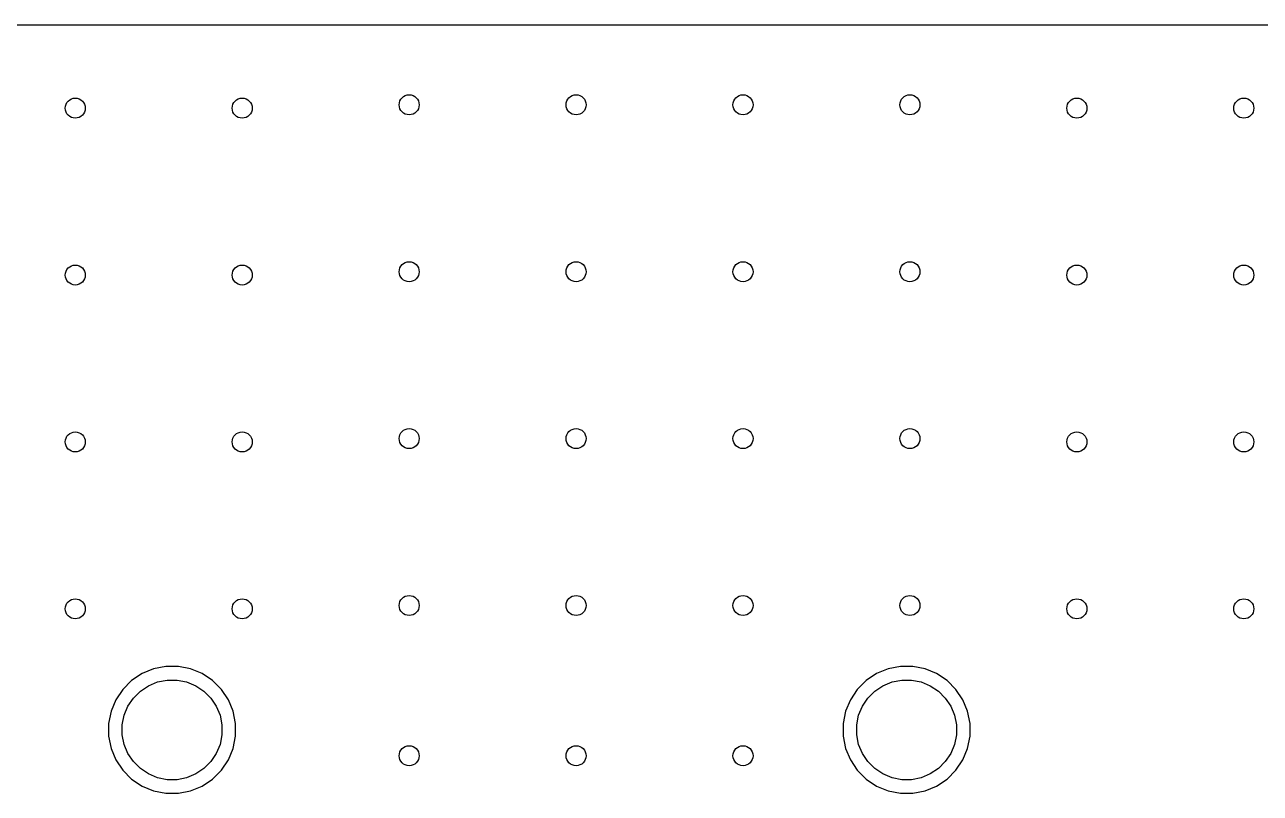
# Model space of a CAD drawing. Extents: x 2.65 to 6.49, y -4.64 to -1.62.
# Drawn here: x 4.301 to 5.029, y -2.077 to -1.624 of the extents above; entities that cross this region are included whole.
import ezdxf

# ---------------------------------------------------------------- set-up
doc = ezdxf.new("R2010")
doc.units = 0
doc.header["$MEASUREMENT"] = 0
doc.layers.add('BLACK', color=7, linetype='CONTINUOUS')

msp = doc.modelspace()

# ---------------------------------------------------------------- linework, layer by layer
at = {"layer": 'BLACK', "linetype": 'CONTINUOUS'}
for p, q in [((2.75764, -1.62404), (6.37621, -1.62404)), ((4.38411, -2.00244), (4.37688, -2.00388)), ((4.39148, -2.00244), (4.38411, -2.00244)), ((4.38411, -2.00244), (4.38411, -2.00244)), ((4.39871, -2.00388), (4.39148, -2.00244)), ((4.39148, -2.00244), (4.39148, -2.00244)), ((4.81718, -2.00244), (4.80995, -2.00388)), ((4.82455, -2.00244), (4.81718, -2.00244)), ((4.81718, -2.00244), (4.81718, -2.00244)), ((4.83178, -2.00388), (4.82455, -2.00244)), ((4.82455, -2.00244), (4.82455, -2.00244)), ((4.37007, -2.0067), (4.36394, -2.0108)), ((4.37688, -2.00388), (4.37007, -2.0067)), ((4.37007, -2.0067), (4.37007, -2.0067)), ((4.37688, -2.00388), (4.37688, -2.00388)), ((4.37922, -2.01161), (4.3849, -2.01048)), ((4.3849, -2.01048), (4.39069, -2.01048)), ((4.39069, -2.01048), (4.39637, -2.01161)), ((4.40552, -2.0067), (4.39871, -2.00388)), ((4.39871, -2.00388), (4.39871, -2.00388)), ((4.41165, -2.0108), (4.40552, -2.0067)), ((4.40552, -2.0067), (4.40552, -2.0067)), ((4.80314, -2.0067), (4.79701, -2.0108)), ((4.80995, -2.00388), (4.80314, -2.0067)), ((4.80314, -2.0067), (4.80314, -2.0067)), ((4.80995, -2.00388), (4.80995, -2.00388)), ((4.81229, -2.01161), (4.81797, -2.01048)), ((4.81797, -2.01048), (4.82376, -2.01048)), ((4.82376, -2.01048), (4.82944, -2.01161)), ((4.83859, -2.0067), (4.83178, -2.00388)), ((4.83178, -2.00388), (4.83178, -2.00388)), ((4.84472, -2.0108), (4.83859, -2.0067)), ((4.83859, -2.0067), (4.83859, -2.0067)), ((4.35873, -2.01601), (4.35463, -2.02214)), ((4.36394, -2.0108), (4.35873, -2.01601)), ((4.35873, -2.01601), (4.35873, -2.01601)), ((4.36394, -2.0108), (4.36394, -2.0108)), ((4.36497, -2.02113), (4.36906, -2.01704)), ((4.36906, -2.01704), (4.37388, -2.01382)), ((4.37388, -2.01382), (4.37922, -2.01161)), ((4.39637, -2.01161), (4.40171, -2.01382)), ((4.40171, -2.01382), (4.40653, -2.01704)), ((4.40653, -2.01704), (4.41062, -2.02113)), ((4.41686, -2.01601), (4.41165, -2.0108)), ((4.41165, -2.0108), (4.41165, -2.0108)), ((4.42096, -2.02214), (4.41686, -2.01601)), ((4.41686, -2.01601), (4.41686, -2.01601)), ((4.7918, -2.01601), (4.7877, -2.02214)), ((4.79701, -2.0108), (4.7918, -2.01601)), ((4.7918, -2.01601), (4.7918, -2.01601)), ((4.79701, -2.0108), (4.79701, -2.0108)), ((4.79804, -2.02113), (4.80213, -2.01704)), ((4.80213, -2.01704), (4.80695, -2.01382)), ((4.80695, -2.01382), (4.81229, -2.01161)), ((4.82944, -2.01161), (4.83479, -2.01382)), ((4.83479, -2.01382), (4.8396, -2.01704)), ((4.8396, -2.01704), (4.84369, -2.02113)), ((4.84993, -2.01601), (4.84472, -2.0108)), ((4.84472, -2.0108), (4.84472, -2.0108)), ((4.85403, -2.02214), (4.84993, -2.01601)), ((4.84993, -2.01601), (4.84993, -2.01601)), ((4.35463, -2.02214), (4.35181, -2.02895)), ((4.35463, -2.02214), (4.35463, -2.02214)), ((4.36175, -2.02594), (4.36497, -2.02113)), ((4.41062, -2.02113), (4.41384, -2.02594)), ((4.42378, -2.02895), (4.42096, -2.02214)), ((4.42096, -2.02214), (4.42096, -2.02214)), ((4.42096, -2.02214), (4.42096, -2.02214)), ((4.7877, -2.02214), (4.78488, -2.02895)), ((4.7877, -2.02214), (4.7877, -2.02214)), ((4.79483, -2.02594), (4.79804, -2.02113)), ((4.84369, -2.02113), (4.84691, -2.02594)), ((4.85685, -2.02895), (4.85403, -2.02214)), ((4.85403, -2.02214), (4.85403, -2.02214)), ((4.85403, -2.02214), (4.85403, -2.02214)), ((4.35181, -2.02895), (4.35037, -2.03618)), ((4.35181, -2.02895), (4.35181, -2.02895)), ((4.35841, -2.03697), (4.35954, -2.03129)), ((4.35954, -2.03129), (4.36175, -2.02594)), ((4.41384, -2.02594), (4.41605, -2.03129)), ((4.41605, -2.03129), (4.41718, -2.03697)), ((4.42522, -2.03618), (4.42378, -2.02895)), ((4.78488, -2.02895), (4.78344, -2.03618)), ((4.78488, -2.02895), (4.78488, -2.02895)), ((4.79148, -2.03697), (4.79261, -2.03129)), ((4.79261, -2.03129), (4.79483, -2.02594)), ((4.84691, -2.02594), (4.84912, -2.03129)), ((4.84912, -2.03129), (4.85025, -2.03697)), ((4.85829, -2.03618), (4.85685, -2.02895)), ((4.35037, -2.03618), (4.35037, -2.04355)), ((4.35841, -2.04276), (4.35841, -2.03697)), ((4.41718, -2.03697), (4.41718, -2.04276)), ((4.42522, -2.04355), (4.42522, -2.03618)), ((4.42522, -2.03618), (4.42522, -2.03618)), ((4.78344, -2.03618), (4.78344, -2.04355)), ((4.79148, -2.04276), (4.79148, -2.03697)), ((4.85025, -2.03697), (4.85025, -2.04276)), ((4.85829, -2.04355), (4.85829, -2.03618)), ((4.85829, -2.03618), (4.85829, -2.03618)), ((4.35037, -2.04355), (4.35181, -2.05078)), ((4.35954, -2.04843), (4.35841, -2.04276)), ((4.41718, -2.04276), (4.41605, -2.04843)), ((4.42378, -2.05078), (4.42522, -2.04355)), ((4.78344, -2.04355), (4.78488, -2.05078)), ((4.79261, -2.04843), (4.79148, -2.04276)), ((4.85025, -2.04276), (4.84912, -2.04843)), ((4.85685, -2.05078), (4.85829, -2.04355)), ((4.35181, -2.05078), (4.35181, -2.05078)), ((4.35181, -2.05078), (4.35463, -2.05759)), ((4.36175, -2.05378), (4.35954, -2.04843)), ((4.36497, -2.05859), (4.36175, -2.05378)), ((4.41384, -2.05378), (4.41062, -2.05859)), ((4.41605, -2.04843), (4.41384, -2.05378)), ((4.42096, -2.05759), (4.42378, -2.05078)), ((4.78488, -2.05078), (4.78488, -2.05078)), ((4.78488, -2.05078), (4.7877, -2.05759)), ((4.79483, -2.05378), (4.79261, -2.04843)), ((4.79804, -2.05859), (4.79483, -2.05378)), ((4.84691, -2.05378), (4.84369, -2.05859)), ((4.84912, -2.04843), (4.84691, -2.05378)), ((4.85403, -2.05759), (4.85685, -2.05078)), ((4.35463, -2.05759), (4.35463, -2.05759)), ((4.35463, -2.05759), (4.35873, -2.06372)), ((4.36906, -2.06269), (4.36497, -2.05859)), ((4.41062, -2.05859), (4.40653, -2.06269)), ((4.41686, -2.06372), (4.42096, -2.05759)), ((4.7877, -2.05759), (4.7877, -2.05759)), ((4.7877, -2.05759), (4.7918, -2.06372)), ((4.80213, -2.06269), (4.79804, -2.05859)), ((4.84369, -2.05859), (4.8396, -2.06269)), ((4.84993, -2.06372), (4.85403, -2.05759)), ((4.35873, -2.06372), (4.35873, -2.06372)), ((4.35873, -2.06372), (4.36394, -2.06893)), ((4.36394, -2.06893), (4.36394, -2.06893)), ((4.36394, -2.06893), (4.37007, -2.07302)), ((4.37388, -2.0659), (4.36906, -2.06269)), ((4.37922, -2.06812), (4.37388, -2.0659)), ((4.3849, -2.06925), (4.37922, -2.06812)), ((4.39637, -2.06812), (4.39069, -2.06925)), ((4.40171, -2.0659), (4.39637, -2.06812)), ((4.40653, -2.06269), (4.40171, -2.0659)), ((4.40552, -2.07302), (4.41165, -2.06893)), ((4.41165, -2.06893), (4.41686, -2.06372)), ((4.7918, -2.06372), (4.7918, -2.06372)), ((4.7918, -2.06372), (4.79701, -2.06893)), ((4.79701, -2.06893), (4.79701, -2.06893)), ((4.79701, -2.06893), (4.80314, -2.07302)), ((4.80695, -2.0659), (4.80213, -2.06269)), ((4.81229, -2.06812), (4.80695, -2.0659)), ((4.81797, -2.06925), (4.81229, -2.06812)), ((4.82944, -2.06812), (4.82376, -2.06925)), ((4.83479, -2.0659), (4.82944, -2.06812)), ((4.8396, -2.06269), (4.83479, -2.0659)), ((4.83859, -2.07302), (4.84472, -2.06893)), ((4.84472, -2.06893), (4.84993, -2.06372)), ((4.37007, -2.07302), (4.37007, -2.07302)), ((4.37007, -2.07302), (4.37007, -2.07302)), ((4.37007, -2.07302), (4.37688, -2.07585)), ((4.37688, -2.07585), (4.38411, -2.07728)), ((4.39069, -2.06925), (4.3849, -2.06925)), ((4.39148, -2.07728), (4.39871, -2.07585)), ((4.39871, -2.07585), (4.40552, -2.07302)), ((4.80314, -2.07302), (4.80314, -2.07302)), ((4.80314, -2.07302), (4.80314, -2.07302)), ((4.80314, -2.07302), (4.80995, -2.07585)), ((4.80995, -2.07585), (4.81718, -2.07728)), ((4.82376, -2.06925), (4.81797, -2.06925)), ((4.82455, -2.07728), (4.83178, -2.07585)), ((4.83178, -2.07585), (4.83859, -2.07302)), ((4.38411, -2.07728), (4.38411, -2.07728)), ((4.38411, -2.07728), (4.38411, -2.07728)), ((4.38411, -2.07728), (4.39148, -2.07728)), ((4.39148, -2.07728), (4.39148, -2.07728)), ((4.81718, -2.07728), (4.81718, -2.07728)), ((4.81718, -2.07728), (4.81718, -2.07728)), ((4.81718, -2.07728), (4.82455, -2.07728)), ((4.82455, -2.07728), (4.82455, -2.07728))]:
    msp.add_line(p, q, dxfattribs=at)
at = {"layer": 'BLACK'}
for centre in [(4.33071, -1.67323), (4.42913, -1.67323), (4.52756, -1.67126), (4.62598, -1.67126), (4.72441, -1.67126), (4.82283, -1.67126), (4.92126, -1.67323), (5.01969, -1.67323), (4.33071, -1.77165), (4.42913, -1.77165), (4.52756, -1.76969), (4.62598, -1.76969), (4.72441, -1.76969), (4.82283, -1.76969), (4.92126, -1.77165), (5.01969, -1.77165), (4.33071, -1.87008), (4.42913, -1.87008), (4.52756, -1.86811), (4.62598, -1.86811), (4.72441, -1.86811), (4.82283, -1.86811), (4.92126, -1.87008), (5.01969, -1.87008), (4.33071, -1.9685), (4.42913, -1.9685), (4.52756, -1.96654), (4.62598, -1.96654), (4.72441, -1.96654), (4.82283, -1.96654), (4.92126, -1.9685), (5.01969, -1.9685), (4.52756, -2.05512), (4.62598, -2.05512), (4.72441, -2.05512)]:
    msp.add_circle(centre, 0.00591, dxfattribs=at)

doc.saveas('drawing.dxf')
